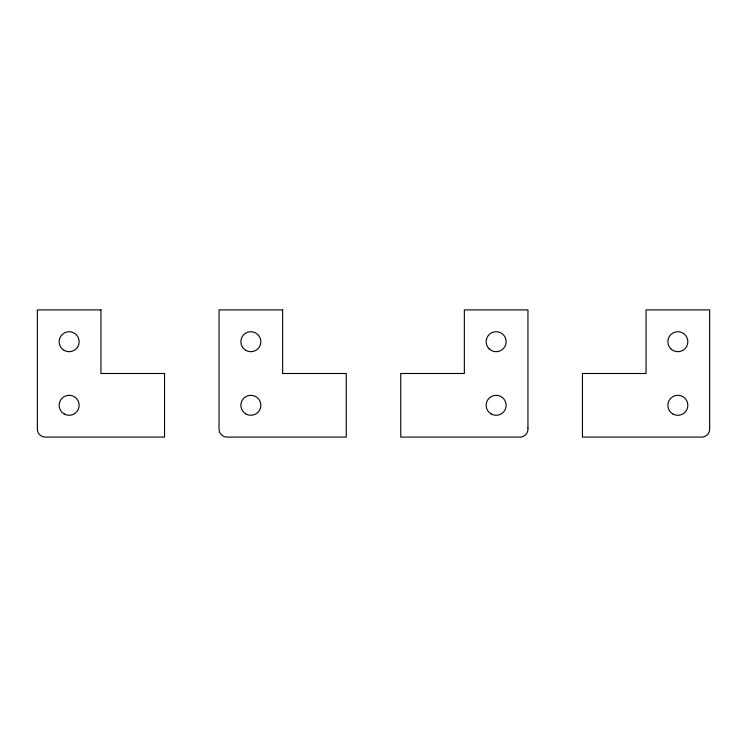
<?xml version="1.0" encoding="UTF-8"?>
<svg xmlns="http://www.w3.org/2000/svg" width="747" height="747" viewBox="0 0 747 747"><rect width="100%" height="100%" fill="white"/><g stroke="black" fill="none" stroke-linecap="round" stroke-linejoin="round"><path stroke-width="1.12" d="M527.952 428.012C528.577 433.213 524.067 437.723 518.866 437.098L400.756 437.098L400.756 373.5L464.354 373.5L464.354 309.902L527.952 309.902L527.952 428.012M709.65 428.012C710.276 433.213 705.766 437.723 700.565 437.098L582.455 437.098L582.455 373.5L646.052 373.5L646.052 309.902L709.65 309.902L709.65 428.012M100.948 309.902L37.35 309.902L37.35 428.012C36.724 433.213 41.234 437.723 46.435 437.098L164.545 437.098L164.545 373.5L100.948 373.5L100.948 309.902M282.646 309.902L219.048 309.902L219.048 428.012C218.423 433.213 222.933 437.723 228.134 437.098L346.244 437.098L346.244 373.5L282.646 373.5L282.646 309.902M64.149 350.352A9.991 9.991 0 0 0 79.145 341.706A9.991 9.991 0 0 0 64.149 333.05A9.991 9.991 0 0 0 64.149 350.352M64.149 413.95A9.991 9.991 0 0 0 79.145 405.294A9.991 9.991 0 0 0 64.149 396.648A9.991 9.991 0 0 0 64.149 413.95M245.856 350.352A9.991 9.991 0 0 0 260.843 341.706A9.991 9.991 0 0 0 245.856 333.05A9.991 9.991 0 0 0 245.856 350.352M245.856 413.95A9.991 9.991 0 0 0 260.843 405.294A9.991 9.991 0 0 0 245.856 396.648A9.991 9.991 0 0 0 245.856 413.95M670.787 348.765A9.991 9.991 0 0 0 687.501 344.292A9.991 9.991 0 0 0 675.269 332.051A9.991 9.991 0 0 0 670.787 348.765M672.851 413.95A9.991 9.991 0 0 0 687.847 405.294A9.991 9.991 0 0 0 672.851 396.648A9.991 9.991 0 0 0 672.851 413.95M489.08 348.765A9.991 9.991 0 0 0 505.803 344.292A9.991 9.991 0 0 0 493.562 332.051A9.991 9.991 0 0 0 489.08 348.765M491.152 413.95A9.991 9.991 0 0 0 506.139 405.294A9.991 9.991 0 0 0 491.152 396.648A9.991 9.991 0 0 0 491.152 413.95"/></g></svg>
